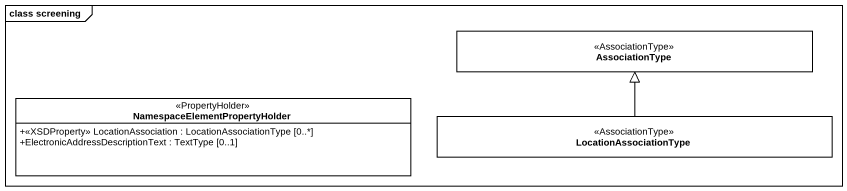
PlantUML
@startuml
mainframe class screening
hide circle
hide empty members
skinparam classAttributeIconSize 0
class AssociationType <<AssociationType>>
class "NamespaceElementPropertyHolder" as NamespaceElementPropertyHold <<PropertyHolder>> {
  +<<XSDProperty>> LocationAssociation : LocationAssociationType [0..*]
  +ElectronicAddressDescriptionText : TextType [0..1]
}
class LocationAssociationType <<AssociationType>>
LocationAssociationType -up-|> AssociationType
@enduml
